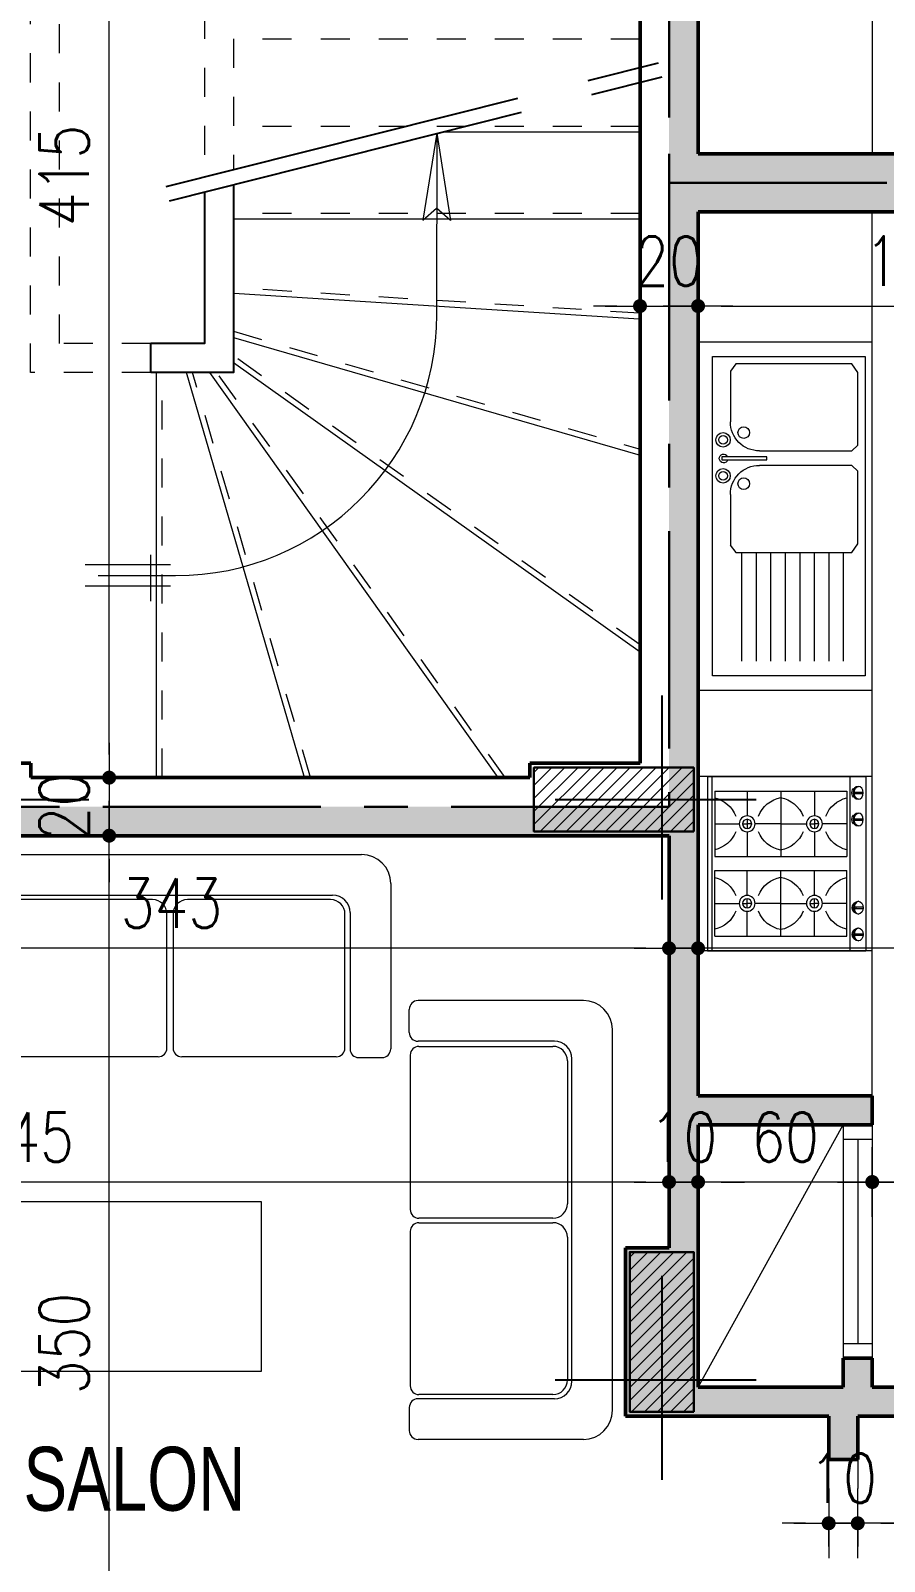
# Model space of a CAD drawing. Header units: millimetres. Extents: x 906 to 2589, y -1235 to -637.
# Drawn here: x 2466.8 to 2469.74, y -1225.36 to -1220.09 of the extents above; entities that cross this region are included whole.
import ezdxf

# ---------------------------------------------------------------- set-up
doc = ezdxf.new("R2010")
doc.units = ezdxf.units.MM
for name, pattern in [('AXES', [2, 1.25, -0.25, 0.25, -0.25]), ('CONTINOUS', [0]), ('HIDDEN', [0.375, 0.25, -0.125])]:
    doc.linetypes.add(name, pattern=pattern)
doc.layers.get('DEFPOINTS').update_dxf_attribs({"color": 255, "lineweight": 13})
for name, color, linetype, lineweight in [('A-signe', 7, 'Continuous', 9), ('AXE LIMITE', 1, 'AXES', 30), ('DIM.', 4, 'Continuous', 25), ('ESCALIER', 7, 'Continuous', 20), ('FLECHE', 7, 'Continuous', 18), ('GARD- CORP', 7, 'Continuous', 25), ('interrompu', 7, 'HIDDEN', 15), ('MENUISERIE', 7, 'Continuous', 13), ('MEUBLE', 35, 'Continuous', 15), ('MUR 0.5', 7, 'Continuous', 50), ('POTEAUX ARCH', 7, 'Continuous', 30), ('POTEAUX HACHURE', 7, 'Continuous', 15), ('SANITAIRE', 7, 'Continuous', 15), ('TEXTE', 7, 'Continuous', 20)]:
    doc.layers.add(name, color=color, linetype=linetype, lineweight=lineweight)
for name, color, linetype in [('AXE', 7, 'AXES'), ('TEINTE 1', 30, 'Continuous'), ('teinte 5', 200, 'Continuous')]:
    doc.layers.add(name, color=color, linetype=linetype)
doc.styles.add('atef', font='romans.shx', dxfattribs={"width": 0.8})
doc.styles.add('STYLE4', font='swisscl.ttf')
doc.dimstyles.new('COTEXT', dxfattribs={"dimscale": 0, "dimtxt": 0.17, "dimasz": 0.08, "dimexe": 0.015, "dimexo": 0.015, "dimgap": 0.07, "dimtad": 1, "dimdec": 0, "dimlfac": 100, "dimzin": 0, "dimdsep": 46, "dimtxsty": 'atef', "dimblk": 'SIG2', "dimcen": 0.15, "dimse1": 1, "dimse2": 1, "dimclrd": 256, "dimclre": 6, "dimclrt": 2, "dimadec": 0, "dimazin": 0, "dimtfac": 0.5, "dimtdec": 0, "dimtix": 1, "dimtmove": 2, "dimatfit": 1, "dimldrblk": 'SIG2', "dimfxl": 0.18, "dimtolj": 1, "dimtzin": 0, "dimlwd": 18, "dimarcsym": 0})

# ---------------------------------------------------------------- blocks, each defined once
blk = doc.blocks.new('SIG2')
at = {"layer": 'A-signe'}
for p, q in [((0, 1.5), (0, 0.5)), ((-1.5, 0), (-0.5, 0)), ((-0.5, 0), (0.5, 0)), ((0, 0.5), (0, -0.5)), ((0.5, 0), (1.5, 0)), ((0, -0.5), (0, -1.5))]:
    blk.add_line(p, q, dxfattribs=at)
at = {"layer": 'A-signe', "const_width": 0.3}
blk.add_lwpolyline([(-0.15, 0, 1), (0.15, 0, 1)], format="xyb", close=True, dxfattribs=at)
blk = doc.blocks.new('*D105')
at = {"layer": 'DEFPOINTS', "color": 0, "transparency": 16777216}
for p in [(2464.5504, -1224.0574), (2464.5504, -1224.3392), (2469.0004, -1224.3392)]:
    blk.add_point(p, dxfattribs=at)
at = {"layer": 'DIM.', "lineweight": 18, "transparency": 16777216}
blk.add_line((2468.9204, -1224.0574), (2464.6304, -1224.0574), dxfattribs=at)
at = {"layer": 'DIM.', "lineweight": 18, "transparency": 16777216, "xscale": 0.08, "yscale": 0.08, "zscale": 0.08, "rotation": 180}
blk.add_blockref('SIG2', (2464.5504, -1224.0574), dxfattribs=at)
at = {"layer": 'DIM.', "lineweight": 18, "transparency": 16777216, "xscale": 0.08, "yscale": 0.08, "zscale": 0.08}
blk.add_blockref('SIG2', (2469.0004, -1224.0574), dxfattribs=at)
at = {"layer": 'DIM.', "color": 2, "transparency": 16777216, "insert": (2466.7754, -1223.9024), "char_height": 0.17, "attachment_point": 5, "style": 'atef'}
blk.add_mtext('\\A1;445', dxfattribs=at)
blk = doc.blocks.new('*D110')
at = {"layer": 'DEFPOINTS', "color": 0, "transparency": 16777216}
for p in [(2467.0717, -1222.864), (2467.1054, -1222.864), (2467.0717, -1226.364)]:
    blk.add_point(p, dxfattribs=at)
at = {"layer": 'DIM.', "lineweight": 18, "transparency": 16777216}
blk.add_line((2467.0717, -1226.284), (2467.0717, -1222.944), dxfattribs=at)
at = {"layer": 'DIM.', "lineweight": 18, "transparency": 16777216, "xscale": 0.08, "yscale": 0.08, "zscale": 0.08}
for p, rotation in [((2467.0717, -1222.864), 90), ((2467.0717, -1226.364), 270)]:
    blk.add_blockref('SIG2', p, dxfattribs=dict(at, rotation=rotation))
at = {"layer": 'DIM.', "color": 2, "transparency": 16777216, "insert": (2466.9167, -1224.614), "char_height": 0.17, "attachment_point": 5, "rotation": 90, "style": 'atef'}
blk.add_mtext('\\A1;350', dxfattribs=at)
blk = doc.blocks.new('*D121')
at = {"layer": 'DEFPOINTS', "color": 0, "transparency": 16777216}
for p in [(2471.6004, -1223.8695), (2469.7005, -1224.0574), (2469.7005, -1224.0574)]:
    blk.add_point(p, dxfattribs=at)
at = {"layer": 'DIM.', "lineweight": 18, "transparency": 16777216}
blk.add_line((2471.5204, -1224.0574), (2469.7805, -1224.0574), dxfattribs=at)
at = {"layer": 'DIM.', "lineweight": 18, "transparency": 16777216, "xscale": 0.08, "yscale": 0.08, "zscale": 0.08, "rotation": 180}
blk.add_blockref('SIG2', (2469.7005, -1224.0574), dxfattribs=at)
at = {"layer": 'DIM.', "lineweight": 18, "transparency": 16777216, "xscale": 0.08, "yscale": 0.08, "zscale": 0.08}
blk.add_blockref('SIG2', (2471.6004, -1224.0574), dxfattribs=at)
at = {"layer": 'DIM.', "color": 2, "transparency": 16777216, "insert": (2470.6505, -1223.9024), "char_height": 0.17, "attachment_point": 5, "style": 'atef'}
blk.add_mtext('\\A1;190', dxfattribs=at)
blk = doc.blocks.new('*D122')
at = {"layer": 'DEFPOINTS', "color": 0, "transparency": 16777216}
for p in [(2469.0004, -1223.3615), (2469.0004, -1224.0574), (2469.1004, -1224.0574)]:
    blk.add_point(p, dxfattribs=at)
at = {"layer": 'DIM.', "lineweight": 18, "transparency": 16777216}
for p, q in [((2468.9204, -1224.0574), (2468.8404, -1224.0574)), ((2469.1004, -1224.0574), (2469.0004, -1224.0574)), ((2469.1804, -1224.0574), (2469.2604, -1224.0574))]:
    blk.add_line(p, q, dxfattribs=at)
at = {"layer": 'DIM.', "lineweight": 18, "transparency": 16777216, "xscale": 0.08, "yscale": 0.08, "zscale": 0.08}
blk.add_blockref('SIG2', (2469.0004, -1224.0574), dxfattribs=at)
at = {"layer": 'DIM.', "lineweight": 18, "transparency": 16777216, "xscale": 0.08, "yscale": 0.08, "zscale": 0.08, "rotation": 180}
blk.add_blockref('SIG2', (2469.1004, -1224.0574), dxfattribs=at)
at = {"layer": 'DIM.', "color": 2, "transparency": 16777216, "insert": (2469.0504, -1223.9024), "char_height": 0.17, "attachment_point": 5, "style": 'atef'}
blk.add_mtext('\\A1;10', dxfattribs=at)
blk = doc.blocks.new('*D127')
at = {"layer": 'DEFPOINTS', "color": 0, "transparency": 16777216}
for p in [(2467.9984, -1222.664), (2467.0717, -1222.864), (2467.8958, -1222.864)]:
    blk.add_point(p, dxfattribs=at)
at = {"layer": 'DIM.', "lineweight": 18, "transparency": 16777216}
for p, q in [((2467.0717, -1222.584), (2467.0717, -1222.504)), ((2467.0717, -1222.664), (2467.0717, -1222.864)), ((2467.0717, -1222.944), (2467.0717, -1223.024))]:
    blk.add_line(p, q, dxfattribs=at)
at = {"layer": 'DIM.', "lineweight": 18, "transparency": 16777216, "xscale": 0.08, "yscale": 0.08, "zscale": 0.08}
for p, rotation in [((2467.0717, -1222.664), 270), ((2467.0717, -1222.864), 90)]:
    blk.add_blockref('SIG2', p, dxfattribs=dict(at, rotation=rotation))
at = {"layer": 'DIM.', "color": 2, "transparency": 16777216, "insert": (2466.9167, -1222.764), "char_height": 0.17, "attachment_point": 5, "rotation": 90, "style": 'atef'}
blk.add_mtext('\\A1;20', dxfattribs=at)
blk = doc.blocks.new('EVIER 1.20-0.60')
at = {"layer": 'SANITAIRE', "linetype": 'Continuous'}
blk.add_lwpolyline([(0, 0.6), (-1.2, 0.6), (-1.2, 0), (0, 0)], close=True, dxfattribs=at)
for points in [[(-1.15, 0.575), (-0.05, 0.575)], [(-1.15, 0.05), (-1.15, 0.575)], [(-1.095, 0.55), (-1.125, 0.53)], [(-1.125, 0.53), (-1.125, 0.13)], [(-0.845, 0.55), (-1.095, 0.55)], [(-0.825, 0.53), (-0.845, 0.55)], [(-0.825, 0.2111), (-0.825, 0.53)], [(-0.755, 0.55), (-0.775, 0.53)], [(-0.775, 0.53), (-0.775, 0.2111)], [(-0.505, 0.55), (-0.755, 0.55)], [(-0.475, 0.53), (-0.505, 0.55)], [(-0.475, 0.13), (-0.475, 0.53)], [(-0.05, 0.575), (-0.05, 0.05)], [(-0.475, 0.5), (-0.1, 0.5)], [(-0.475, 0.45), (-0.1, 0.45)], [(-0.475, 0.4), (-0.1, 0.4)], [(-0.475, 0.35), (-0.1, 0.35)], [(-0.475, 0.3), (-0.1, 0.3)], [(-0.794, 0.237), (-0.805, 0.237)], [(-0.805, 0.237), (-0.805, 0.082)], [(-0.794, 0.082), (-0.794, 0.237)], [(-0.475, 0.25), (-0.1, 0.25)], [(-0.475, 0.2), (-0.1, 0.2)], [(-1.125, 0.13), (-1.0999, 0.1111)], [(-1.0999, 0.1111), (-0.925, 0.1111)], [(-0.675, 0.1111), (-0.5001, 0.1111)], [(-0.5001, 0.111), (-0.475, 0.13)], [(-0.475, 0.15), (-0.1, 0.15)], [(-0.805, 0.082), (-0.794, 0.082)], [(-0.05, 0.05), (-1.15, 0.05)]]:
    blk.add_lwpolyline(points, dxfattribs=at)
for points in [[(-0.825, 0.2111, -0.414214), (-0.925, 0.1111)], [(-0.675, 0.1111, -0.414214), (-0.775, 0.2111)], [(-0.888, 0.1772, -1), (-0.888, 0.1372, -1), (-0.888, 0.1772)], [(-0.712, 0.1772, -1), (-0.712, 0.1372, -1), (-0.712, 0.1772)], [(-0.863, 0.111, -1), (-0.863, 0.061, -1), (-0.863, 0.111)], [(-0.739, 0.111, -1), (-0.739, 0.061, -1), (-0.739, 0.111)], [(-0.863, 0.101, -1), (-0.863, 0.071, -1), (-0.863, 0.101)], [(-0.7944, 0.1023, -5.432574), (-0.805, 0.1016)], [(-0.739, 0.101, -1), (-0.739, 0.071, -1), (-0.739, 0.101)]]:
    blk.add_lwpolyline(points, format="xyb", dxfattribs=at)
blk = doc.blocks.new('KITCHEN  AID 30')
for p, q in [((-150, 0), (150, 0)), ((-150, 0), (-150, -272.5)), ((150, 0), (150, -272.5)), ((-150, -7.5), (150, -7.5)), ((-125, -12.5), (-125, -240)), ((-125, -12.5), (-12, -12.5)), ((-68.5, -12.5), (-68.5, -54.5)), ((-12, -12.5), (-12, -240)), ((12, -12.5), (12, -240)), ((125, -12.5), (12, -12.5)), ((68.5, -12.5), (68.5, -54.5)), ((125, -12.5), (125, -240)), ((-125, -68.3), (-82.2, -68.3)), ((-76.3, -68.3), (-60.7, -68.3)), ((-68.5, -60.4), (-68.5, -68.3)), ((-68.5, -76.1), (-68.5, -68.3)), ((-54.8, -68.3), (-12, -68.3)), ((54.8, -68.3), (12, -68.3)), ((76.3, -68.3), (60.7, -68.3)), ((68.5, -60.4), (68.5, -68.3)), ((68.5, -76.1), (68.5, -68.3)), ((125, -68.3), (82.2, -68.3)), ((-68.5, -126.5), (-68.5, -82)), ((68.5, -126.5), (68.5, -82)), ((-125, -126.2), (-12, -126.2)), ((-68.5, -126), (-68.5, -170.5)), ((125, -126.2), (12, -126.2)), ((68.5, -126), (68.5, -170.5)), ((-125, -184.2), (-82.2, -184.2)), ((-76.3, -184.2), (-60.7, -184.2)), ((-68.5, -176.4), (-68.5, -184.2)), ((-68.5, -192.1), (-68.5, -184.2)), ((-54.8, -184.2), (-12, -184.2)), ((54.8, -184.2), (12, -184.2)), ((76.3, -184.2), (60.7, -184.2)), ((68.5, -176.4), (68.5, -184.2)), ((68.5, -192.1), (68.5, -184.2)), ((125, -184.2), (82.2, -184.2)), ((-68.5, -240), (-68.5, -198)), ((68.5, -240), (68.5, -198)), ((-150, -245), (150, -245)), ((-125, -240), (-12, -240)), ((-123.2, -252.5), (-123.2, -268.1)), ((-120.7, -255.2), (-123.2, -255.2)), ((-120.7, -252.5), (-120.7, -268.1)), ((-77.2, -252.5), (-77.2, -268.1)), ((-74.7, -255.2), (-77.2, -255.2)), ((-74.7, -252.5), (-74.7, -268.1)), ((125, -240), (12, -240)), ((74.7, -252.7), (74.7, -268.2)), ((74.7, -255.4), (77.2, -255.4)), ((77.2, -252.7), (77.2, -268.2)), ((120.7, -252.7), (120.7, -268.2)), ((120.7, -255.4), (123.2, -255.4)), ((123.2, -252.7), (123.2, -268.2)), ((-150, -272.5), (150, -272.5))]:
    blk.add_line(p, q)
for centre, radius in [((-68.5, -68.3), 13.7), ((-68.5, -68.3), 7.82), ((68.5, -68.3), 13.7), ((68.5, -68.3), 7.82), ((-68.5, -184.2), 13.7), ((-68.5, -184.2), 7.82), ((68.5, -184.2), 13.7), ((68.5, -184.2), 7.82)]:
    blk.add_circle(centre, radius)
for centre, start, end in [((-63.7, -1.3), 192.7674, 248.8188), ((-73.3, -1.3), 291.1812, 347.2326), ((73.3, -1.3), 192.7674, 248.8188), ((63.7, -1.3), 291.1812, 347.2326), ((-63.7, -135.2), 111.1812, 170.1161), ((-73.3, -135.2), 9.8839, 68.8188), ((73.3, -135.2), 111.1812, 170.1161), ((63.7, -135.2), 9.8839, 68.8188), ((-63.7, -117.3), 189.8839, 248.8188), ((-73.3, -117.3), 291.1812, 350.1161), ((73.3, -117.3), 189.8839, 248.8188), ((63.7, -117.3), 291.1812, 350.1161), ((-63.7, -251.2), 111.1812, 167.2326), ((-73.3, -251.2), 12.7674, 68.8188), ((73.3, -251.2), 111.1812, 167.2326), ((63.7, -251.2), 12.7674, 68.8188)]:
    blk.add_arc(centre, 50.7, start, end)
for centre in [(-122, -259.4), (-76, -259.4)]:
    blk.add_ellipse(centre, major_axis=(-11.1, 0), ratio=0.7838)
for centre, major_axis, ratio, start_param, end_param in [((-122, -261.2), (-11.1, 0), 0.7838, 3.244352, 6.180426), ((-122, -254.5), (-8.35, 0), 0.700025, 3.302477, 6.122301), ((-76, -261.2), (-11.1, 0), 0.7838, 3.244352, 6.180426), ((-76, -254.5), (-8.35, 0), 0.700025, 3.302477, 6.122301)]:
    blk.add_ellipse(centre, major_axis=major_axis, ratio=ratio, start_param=start_param, end_param=end_param)
at = {"extrusion": (0, 0, -1)}
for centre in [(76, -259.6), (122, -259.6)]:
    blk.add_ellipse(centre, major_axis=(11.1, 0), ratio=0.7838, dxfattribs=at)
for centre, major_axis, ratio, start_param, end_param in [((76, -261.4), (11.1, 0), 0.7838, 3.244352, 6.180426), ((76, -254.7), (8.35, 0), 0.700025, 3.302477, 6.122301), ((122, -261.4), (11.1, 0), 0.7838, 3.244352, 6.180426), ((122, -254.7), (8.35, 0), 0.700025, 3.302477, 6.122301)]:
    blk.add_ellipse(centre, major_axis=major_axis, ratio=ratio, start_param=start_param, end_param=end_param, dxfattribs=at)
blk = doc.blocks.new('*D332')
at = {"layer": 'DEFPOINTS', "color": 0, "transparency": 16777216}
for p in [(2469.6504, -1224.864), (2473.8504, -1224.864), (2469.6504, -1225.2335)]:
    blk.add_point(p, dxfattribs=at)
at = {"layer": 'DIM.', "lineweight": 18, "transparency": 16777216}
blk.add_line((2473.7704, -1225.2335), (2469.7304, -1225.2335), dxfattribs=at)
at = {"layer": 'DIM.', "lineweight": 18, "transparency": 16777216, "xscale": 0.08, "yscale": 0.08, "zscale": 0.08, "rotation": 180}
blk.add_blockref('SIG2', (2469.6504, -1225.2335), dxfattribs=at)
at = {"layer": 'DIM.', "lineweight": 18, "transparency": 16777216, "xscale": 0.08, "yscale": 0.08, "zscale": 0.08}
blk.add_blockref('SIG2', (2473.8504, -1225.2335), dxfattribs=at)
at = {"layer": 'DIM.', "color": 2, "transparency": 16777216, "insert": (2471.7504, -1225.0785), "char_height": 0.17, "attachment_point": 5, "style": 'atef'}
blk.add_mtext('\\A1;420', dxfattribs=at)
blk = doc.blocks.new('*D333')
at = {"layer": 'DEFPOINTS', "color": 0, "transparency": 16777216}
for p in [(2469.5504, -1224.864), (2469.6504, -1224.864), (2469.5504, -1225.2335)]:
    blk.add_point(p, dxfattribs=at)
at = {"layer": 'DIM.', "lineweight": 18, "transparency": 16777216}
for p, q in [((2469.4704, -1225.2335), (2469.3904, -1225.2335)), ((2469.6504, -1225.2335), (2469.5504, -1225.2335)), ((2469.7304, -1225.2335), (2469.8104, -1225.2335))]:
    blk.add_line(p, q, dxfattribs=at)
at = {"layer": 'DIM.', "lineweight": 18, "transparency": 16777216, "xscale": 0.08, "yscale": 0.08, "zscale": 0.08}
blk.add_blockref('SIG2', (2469.5504, -1225.2335), dxfattribs=at)
at = {"layer": 'DIM.', "lineweight": 18, "transparency": 16777216, "xscale": 0.08, "yscale": 0.08, "zscale": 0.08, "rotation": 180}
blk.add_blockref('SIG2', (2469.6504, -1225.2335), dxfattribs=at)
at = {"layer": 'DIM.', "color": 2, "transparency": 16777216, "insert": (2469.6004, -1225.0785), "char_height": 0.17, "attachment_point": 5, "style": 'atef'}
blk.add_mtext('\\A1;10', dxfattribs=at)
blk = doc.blocks.new('*D154')
at = {"layer": 'DEFPOINTS', "color": 0, "transparency": 16777216}
for p in [(2469.5504, -1224.571), (2464.5504, -1226.1422), (2464.5504, -1226.2879)]:
    blk.add_point(p, dxfattribs=at)
at = {"layer": 'DIM.', "lineweight": 18, "transparency": 16777216}
blk.add_line((2469.4704, -1226.2879), (2464.6304, -1226.2879), dxfattribs=at)
at = {"layer": 'DIM.', "lineweight": 18, "transparency": 16777216, "xscale": 0.08, "yscale": 0.08, "zscale": 0.08, "rotation": 180}
blk.add_blockref('SIG2', (2464.5504, -1226.2879), dxfattribs=at)
at = {"layer": 'DIM.', "lineweight": 18, "transparency": 16777216, "xscale": 0.08, "yscale": 0.08, "zscale": 0.08}
blk.add_blockref('SIG2', (2469.5504, -1226.2879), dxfattribs=at)
at = {"layer": 'DIM.', "color": 2, "transparency": 16777216, "insert": (2468.2836, -1226.1329), "char_height": 0.17, "attachment_point": 5, "style": 'atef'}
blk.add_mtext('\\A1;500', dxfattribs=at)
blk = doc.blocks.new('*D334')
at = {"layer": 'DEFPOINTS', "color": 0, "transparency": 16777216}
for p in [(2465.572, -1222.864), (2469.0004, -1222.864), (2465.572, -1223.2518)]:
    blk.add_point(p, dxfattribs=at)
at = {"layer": 'DIM.', "lineweight": 18, "transparency": 16777216}
blk.add_line((2468.9204, -1223.2518), (2465.652, -1223.2518), dxfattribs=at)
at = {"layer": 'DIM.', "lineweight": 18, "transparency": 16777216, "xscale": 0.08, "yscale": 0.08, "zscale": 0.08, "rotation": 180}
blk.add_blockref('SIG2', (2465.572, -1223.2518), dxfattribs=at)
at = {"layer": 'DIM.', "lineweight": 18, "transparency": 16777216, "xscale": 0.08, "yscale": 0.08, "zscale": 0.08}
blk.add_blockref('SIG2', (2469.0004, -1223.2518), dxfattribs=at)
at = {"layer": 'DIM.', "color": 2, "transparency": 16777216, "insert": (2467.2862, -1223.0968), "char_height": 0.17, "attachment_point": 5, "style": 'atef'}
blk.add_mtext('\\A1;343', dxfattribs=at)
blk = doc.blocks.new('*D168')
at = {"layer": 'DEFPOINTS', "color": 0, "transparency": 16777216}
for p in [(2467.0717, -1218.514), (2468.1107, -1218.514), (2468.1107, -1222.664)]:
    blk.add_point(p, dxfattribs=at)
at = {"layer": 'DIM.', "lineweight": 18, "transparency": 16777216}
blk.add_line((2467.0717, -1222.584), (2467.0717, -1218.594), dxfattribs=at)
at = {"layer": 'DIM.', "lineweight": 18, "transparency": 16777216, "xscale": 0.08, "yscale": 0.08, "zscale": 0.08}
for p, rotation in [((2467.0717, -1218.514), 90), ((2467.0717, -1222.664), 270)]:
    blk.add_blockref('SIG2', p, dxfattribs=dict(at, rotation=rotation))
at = {"layer": 'DIM.', "color": 2, "transparency": 16777216, "insert": (2466.9167, -1220.589), "char_height": 0.17, "attachment_point": 5, "rotation": 90, "style": 'atef'}
blk.add_mtext('\\A1;415', dxfattribs=at)
blk = doc.blocks.new('*D373')
at = {"layer": 'DEFPOINTS', "color": 0, "transparency": 16777216}
for p in [(2468.9004, -1220.95), (2469.1004, -1220.95), (2469.1004, -1221.0388)]:
    blk.add_point(p, dxfattribs=at)
at = {"layer": 'DIM.', "lineweight": 18, "transparency": 16777216}
for p, q in [((2468.8204, -1221.0388), (2468.7404, -1221.0388)), ((2468.9004, -1221.0388), (2469.1004, -1221.0388)), ((2469.1804, -1221.0388), (2469.2604, -1221.0388))]:
    blk.add_line(p, q, dxfattribs=at)
at = {"layer": 'DIM.', "lineweight": 18, "transparency": 16777216, "xscale": 0.08, "yscale": 0.08, "zscale": 0.08}
blk.add_blockref('SIG2', (2468.9004, -1221.0388), dxfattribs=at)
at = {"layer": 'DIM.', "lineweight": 18, "transparency": 16777216, "xscale": 0.08, "yscale": 0.08, "zscale": 0.08, "rotation": 180}
blk.add_blockref('SIG2', (2469.1004, -1221.0388), dxfattribs=at)
at = {"layer": 'DIM.', "color": 2, "transparency": 16777216, "insert": (2469.0004, -1220.8838), "char_height": 0.17, "attachment_point": 5, "style": 'atef'}
blk.add_mtext('\\A1;20', dxfattribs=at)
blk = doc.blocks.new('*D374')
at = {"layer": 'DEFPOINTS', "color": 0, "transparency": 16777216}
for p in [(2470.6004, -1220.714), (2469.1004, -1220.95), (2470.6004, -1221.0388)]:
    blk.add_point(p, dxfattribs=at)
at = {"layer": 'DIM.', "lineweight": 18, "transparency": 16777216}
blk.add_line((2469.1804, -1221.0388), (2470.5204, -1221.0388), dxfattribs=at)
at = {"layer": 'DIM.', "lineweight": 18, "transparency": 16777216, "xscale": 0.08, "yscale": 0.08, "zscale": 0.08, "rotation": 180}
blk.add_blockref('SIG2', (2469.1004, -1221.0388), dxfattribs=at)
at = {"layer": 'DIM.', "lineweight": 18, "transparency": 16777216, "xscale": 0.08, "yscale": 0.08, "zscale": 0.08}
blk.add_blockref('SIG2', (2470.6004, -1221.0388), dxfattribs=at)
at = {"layer": 'DIM.', "color": 2, "transparency": 16777216, "insert": (2469.8504, -1220.8838), "char_height": 0.17, "attachment_point": 5, "style": 'atef'}
blk.add_mtext('\\A1;150', dxfattribs=at)
blk = doc.blocks.new('*D396')
at = {"layer": 'DEFPOINTS', "color": 0, "transparency": 16777216}
for p in [(2469.1004, -1224.0574), (2469.1004, -1224.2621), (2469.7005, -1224.2621)]:
    blk.add_point(p, dxfattribs=at)
at = {"layer": 'DIM.', "lineweight": 18, "transparency": 16777216}
blk.add_line((2469.6205, -1224.0574), (2469.1804, -1224.0574), dxfattribs=at)
at = {"layer": 'DIM.', "lineweight": 18, "transparency": 16777216, "xscale": 0.08, "yscale": 0.08, "zscale": 0.08, "rotation": 180}
blk.add_blockref('SIG2', (2469.1004, -1224.0574), dxfattribs=at)
at = {"layer": 'DIM.', "lineweight": 18, "transparency": 16777216, "xscale": 0.08, "yscale": 0.08, "zscale": 0.08}
blk.add_blockref('SIG2', (2469.7005, -1224.0574), dxfattribs=at)
at = {"layer": 'DIM.', "color": 2, "transparency": 16777216, "insert": (2469.4005, -1223.9024), "char_height": 0.17, "attachment_point": 5, "style": 'atef'}
blk.add_mtext('\\A1;60', dxfattribs=at)
blk = doc.blocks.new('*D397')
at = {"layer": 'DEFPOINTS', "color": 0, "transparency": 16777216}
for p in [(2469.1004, -1223.2518), (2469.1004, -1223.589), (2471.6004, -1223.589)]:
    blk.add_point(p, dxfattribs=at)
at = {"layer": 'DIM.', "lineweight": 18, "transparency": 16777216}
blk.add_line((2471.5204, -1223.2518), (2469.1804, -1223.2518), dxfattribs=at)
at = {"layer": 'DIM.', "lineweight": 18, "transparency": 16777216, "xscale": 0.08, "yscale": 0.08, "zscale": 0.08, "rotation": 180}
blk.add_blockref('SIG2', (2469.1004, -1223.2518), dxfattribs=at)
at = {"layer": 'DIM.', "lineweight": 18, "transparency": 16777216, "xscale": 0.08, "yscale": 0.08, "zscale": 0.08}
blk.add_blockref('SIG2', (2471.6004, -1223.2518), dxfattribs=at)
at = {"layer": 'DIM.', "color": 2, "transparency": 16777216, "insert": (2470.3504, -1223.0968), "char_height": 0.17, "attachment_point": 5, "style": 'atef'}
blk.add_mtext('\\A1;250', dxfattribs=at)
blk = doc.blocks.new('Sofa2P')
for p, q in [((0.6559, 0), (-0.6559, 0)), ((-0.7559, -0.1), (-0.7559, -0.6699)), ((0.7559, -0.1), (0.7559, -0.6699)), ((0.5559, -0.14), (-0.5559, -0.14)), ((-0.5484, -0.1553), (-0.0561, -0.1553)), ((0.0593, -0.1553), (0.5516, -0.1553)), ((-0.6159, -0.2), (-0.6159, -0.6699)), ((-0.5983, -0.6667), (-0.5983, -0.2053)), ((-0.0061, -0.2053), (-0.0061, -0.6667)), ((-0.0061, -0.2053), (-0.0061, -0.6667)), ((0.0093, -0.6667), (0.0093, -0.2053)), ((0.6016, -0.2053), (0.6016, -0.6667)), ((0.6159, -0.2), (0.6159, -0.6699)), ((-0.6459, -0.6999), (-0.7259, -0.6999)), ((-0.5684, -0.6967), (-0.0361, -0.6967)), ((0.0393, -0.6967), (0.5716, -0.6967)), ((0.6459, -0.6999), (0.7259, -0.6999))]:
    blk.add_line(p, q)
for centre, radius, start, end in [((-0.6559, -0.1), 0.1, 90, 180), ((0.6559, -0.1), 0.1, 0, 90), ((-0.5559, -0.2), 0.06, 90, 180), ((-0.5484, -0.2053), 0.05, 90, 180), ((-0.0561, -0.2053), 0.05, 0, 90), ((-0.0561, -0.2053), 0.05, 0, 90), ((0.0593, -0.2053), 0.05, 90, 180), ((0.5516, -0.2053), 0.05, 0, 90), ((0.5559, -0.2), 0.06, 0, 90), ((-0.7259, -0.6699), 0.03, 180, 270), ((-0.6459, -0.6699), 0.03, 270, 0), ((-0.5684, -0.6667), 0.03, 180, 270), ((-0.0361, -0.6667), 0.03, 270, 0), ((-0.0361, -0.6667), 0.03, 270, 0), ((0.0393, -0.6667), 0.03, 180, 270), ((0.5716, -0.6667), 0.03, 270, 0), ((0.6459, -0.6699), 0.03, 180, 270), ((0.7259, -0.6699), 0.03, 270, 0)]:
    blk.add_arc(centre, radius, start, end)
blk = doc.blocks.new('Sofa3P')
for p, q in [((-0.9625, 0), (0.9625, 0)), ((-1.0625, -0.1), (-1.0625, -0.6699)), ((1.0625, -0.1), (1.0625, -0.6699)), ((-0.8625, -0.14), (0.8625, -0.14)), ((-0.3659, -0.1553), (-0.8582, -0.1553)), ((0.2417, -0.1553), (-0.2505, -0.1553)), ((0.855, -0.1553), (0.3627, -0.1553)), ((-0.9225, -0.2), (-0.9225, -0.6699)), ((-0.9082, -0.2053), (-0.9082, -0.6667)), ((-0.3159, -0.6667), (-0.3159, -0.2053)), ((-0.3005, -0.2053), (-0.3005, -0.6667)), ((0.2917, -0.6667), (0.2917, -0.2053)), ((0.3127, -0.2053), (0.3127, -0.6667)), ((0.905, -0.6667), (0.905, -0.2053)), ((0.9225, -0.2), (0.9225, -0.6699)), ((-0.9525, -0.6999), (-1.0325, -0.6999)), ((-0.3459, -0.6967), (-0.8782, -0.6967)), ((0.2617, -0.6967), (-0.2705, -0.6967)), ((0.875, -0.6967), (0.3427, -0.6967)), ((0.9525, -0.6999), (1.0325, -0.6999))]:
    blk.add_line(p, q)
for centre, radius, start, end in [((-0.9625, -0.1), 0.1, 90, 180), ((0.9625, -0.1), 0.1, 0, 90), ((-0.8625, -0.2), 0.06, 90, 180), ((-0.8582, -0.2053), 0.05, 90, 180), ((-0.3659, -0.2053), 0.05, 0, 90), ((-0.2505, -0.2053), 0.05, 90, 180), ((0.2417, -0.2053), 0.05, 0, 90), ((0.3627, -0.2053), 0.05, 90, 180), ((0.855, -0.2053), 0.05, 0, 90), ((0.8625, -0.2), 0.06, 0, 90), ((-1.0325, -0.6699), 0.03, 180, 270), ((-0.9525, -0.6699), 0.03, 270, 0), ((-0.8782, -0.6667), 0.03, 180, 270), ((-0.3459, -0.6667), 0.03, 270, 0), ((-0.2705, -0.6667), 0.03, 180, 270), ((0.2617, -0.6667), 0.03, 270, 0), ((0.3427, -0.6667), 0.03, 180, 270), ((0.875, -0.6667), 0.03, 270, 0), ((0.9525, -0.6699), 0.03, 180, 270), ((1.0325, -0.6699), 0.03, 270, 0)]:
    blk.add_arc(centre, radius, start, end)

msp = doc.modelspace()

# ---------------------------------------------------------------- hatches: boundary and pattern name
at = {"layer": 'POTEAUX HACHURE'}
h = msp.add_hatch(dxfattribs=at)
h.set_pattern_fill('ANSI31', color=256, scale=0.01)
h.set_pattern_definition([(45, (1367.142598, -320.498653), (-0.0224506403, 0.0224506403), [])])
h.paths.add_polyline_path([(2469.0854, -1222.849), (2468.5352, -1222.849), (2468.5352, -1222.6291), (2469.0854, -1222.6291)])
h = msp.add_hatch(dxfattribs=at)
h.set_pattern_fill('ANSI31', color=256, scale=0.01)
h.set_pattern_definition([(45, (1367.142602, -322.49866), (-0.0224506403, 0.0224506403), [])])
h.paths.add_polyline_path([(2469.0854, -1224.849), (2468.8652, -1224.849), (2468.8652, -1224.2991), (2469.0854, -1224.2991)])
at = {"layer": 'TEINTE 1', "linetype": 'CONTINOUS'}
h = msp.add_hatch(color=256, dxfattribs=at)
h.dxf.hatch_style = 1
h.paths.add_polyline_path([(2469.1004, -1223.8602), (2469.7005, -1223.8602), (2469.7005, -1223.7602), (2469.1004, -1223.7602), (2469.1004, -1220.714), (2470.6004, -1220.714), (2470.6004, -1220.814), (2470.8504, -1220.814), (2470.8504, -1220.714), (2471.4202, -1220.714), (2471.4202, -1220.764), (2471.8504, -1220.764), (2471.8504, -1220.614), (2469.0004, -1220.614), (2469.0004, -1222.764), (2465.5378, -1222.764), (2464.4504, -1223.6066), (2464.4504, -1225.0073), (2464.5504, -1225.0073), (2464.5504, -1224.064), (2464.6004, -1224.064), (2464.6004, -1223.6169), (2465.572, -1222.864), (2469.0004, -1222.864), (2469.0004, -1224.284), (2468.8504, -1224.284), (2468.8504, -1224.864), (2469.5504, -1224.864), (2469.5504, -1225.014), (2469.6504, -1225.014), (2469.6504, -1224.864), (2469.7899, -1224.864), (2469.7899, -1224.764), (2469.7005, -1224.764), (2469.7005, -1224.664), (2469.6005, -1224.664), (2469.6005, -1224.764), (2469.1004, -1224.764)])
at = {"layer": 'teinte 5'}
h = msp.add_hatch(color=256, dxfattribs=at)
h.dxf.hatch_style = 1
h.paths.add_polyline_path([(2469.1005, -1216.464), (2469.6005, -1216.464), (2469.6005, -1216.564), (2469.7005, -1216.564), (2469.7005, -1216.464), (2469.7899, -1216.464), (2469.7899, -1216.364), (2469.6504, -1216.364), (2469.6504, -1216.214), (2469.5504, -1216.214), (2469.5504, -1216.364), (2468.8504, -1216.364), (2468.8504, -1216.844), (2469.0004, -1216.844), (2469.0004, -1218.314), (2464.85, -1218.314), (2464.7899, -1218.2539), (2464.7192, -1218.3246), (2464.8336, -1218.4391), (2468.9755, -1218.4391), (2469.0005, -1218.4391), (2469.0005, -1220.514), (2469.0005, -1220.614), (2471.8504, -1220.614), (2471.8504, -1220.514), (2470.8504, -1220.514), (2470.8504, -1220.414), (2470.6004, -1220.414), (2470.6004, -1220.514), (2469.1004, -1220.514), (2469.1004, -1217.4679), (2469.7005, -1217.4679), (2469.7005, -1217.3679), (2469.1005, -1217.3679)])

# ---------------------------------------------------------------- linework, layer by layer
at = {"layer": 'AXE'}
for p, q in [((2467.2676, -1220.6273), (2468.9641, -1220.2003)), ((2467.2798, -1220.6758), (2468.9763, -1220.2488)), ((2468.9755, -1222.381), (2468.9755, -1223.084)), ((2466.3084, -1222.7391), (2467.0017, -1222.7391)), ((2468.6077, -1222.7391), (2469.3009, -1222.7391)), ((2468.9755, -1224.381), (2468.9755, -1225.084)), ((2468.6077, -1224.739), (2469.3009, -1224.739))]:
    msp.add_line(p, q, dxfattribs=at)
at = {"layer": 'AXE LIMITE', "ltscale": 0.6}
for points in [[(2463.9004, -1217.3061), (2463.8005, -1217.4059), (2464.8336, -1218.4391), (2468.9755, -1218.4391), (2469.0005, -1218.4391), (2469.0005, -1220.514), (2469.0005, -1220.614), (2475.7504, -1220.614), (2475.8504, -1220.614), (2475.8504, -1216.614), (2475.7504, -1216.6143)], [(2471.8504, -1220.614), (2469.0004, -1220.614), (2469.0004, -1222.764), (2465.5378, -1222.764), (2464.4504, -1223.6066), (2464.4504, -1227.0547), (2464.6254, -1227.0547), (2464.6254, -1228.334)]]:
    msp.add_lwpolyline(points, dxfattribs=at)
at = {"layer": 'ESCALIER'}
for p, q in [((2468.9004, -1220.4396), (2468.218, -1220.4396)), ((2468.9004, -1220.7396), (2467.5005, -1220.7396)), ((2468.8977, -1221.0835), (2467.5006, -1220.9957)), ((2467.5005, -1221.1467), (2468.9004, -1221.553)), ((2468.9004, -1222.2311), (2467.5005, -1221.2347)), ((2467.2345, -1222.664), (2467.2345, -1221.2679)), ((2467.7449, -1222.664), (2467.338, -1221.2679)), ((2468.4119, -1222.664), (2467.4183, -1221.2679))]:
    msp.add_line(p, q, dxfattribs=at)
at = {"layer": 'FLECHE'}
for p, q in [((2468.2003, -1220.4441), (2468.1999, -1221.0679)), ((2467.2157, -1222.0559), (2467.2157, -1221.8961)), ((2467.2828, -1221.9304), (2466.9889, -1221.9304)), ((2467.0336, -1221.9679), (2467.3005, -1221.9679)), ((2467.2828, -1222.004), (2466.9889, -1222.004))]:
    msp.add_line(p, q, dxfattribs=at)
for points in [[(2468.2005, -1220.4426), (2468.1521, -1220.7434), (2468.1998, -1220.702)], [(2468.2005, -1220.4426), (2468.2473, -1220.7436), (2468.1998, -1220.702)]]:
    msp.add_lwpolyline(points, dxfattribs=at)
msp.add_arc((2467.3005, -1221.0679), 0.9, 270, 0, dxfattribs=at)
at = {"layer": 'GARD- CORP'}
msp.add_line((2467.2155, -1221.2679), (2467.2155, -1221.1679), dxfattribs=at)
for points in [[(2467.5005, -1220.6202), (2467.5005, -1221.2679), (2467.2155, -1221.2679)], [(2467.4005, -1220.6454), (2467.4005, -1221.1679), (2467.2155, -1221.1679)]]:
    msp.add_lwpolyline(points, dxfattribs=at)
at = {"layer": 'interrompu', "ltscale": 0.2}
for p, q in [((2468.9004, -1220.1196), (2467.5005, -1220.1196)), ((2468.9004, -1220.4196), (2467.5005, -1220.4196)), ((2468.9004, -1220.7196), (2467.5005, -1220.7196)), ((2468.899, -1221.0635), (2467.5019, -1220.9758)), ((2467.5005, -1221.1259), (2468.9004, -1221.5322)), ((2468.9004, -1222.2065), (2467.5005, -1221.2102)), ((2467.2545, -1222.664), (2467.2545, -1221.2679)), ((2467.7657, -1222.664), (2467.3588, -1221.2678)), ((2468.4364, -1222.664), (2467.4429, -1221.2679)), ((2469.5504, -1225.914), (2469.5504, -1225.014)), ((2469.6504, -1225.014), (2469.6504, -1225.914))]:
    msp.add_line(p, q, dxfattribs=at)
for points in [[(2467.2155, -1221.2679), (2466.8005, -1221.2679), (2466.8005, -1219.9178), (2467.5005, -1219.9178), (2467.5005, -1220.5687)], [(2467.2155, -1221.1679), (2466.9005, -1221.1679), (2466.9005, -1220.0178), (2467.4005, -1220.0178), (2467.4005, -1220.5938)]]:
    msp.add_lwpolyline(points, dxfattribs=at)
at = {"layer": 'MENUISERIE'}
for p, q in [((2469.1004, -1224.764), (2469.6005, -1223.8602)), ((2469.6005, -1223.8602), (2469.6005, -1224.664)), ((2469.7005, -1223.8602), (2469.7005, -1224.664)), ((2469.6005, -1223.9102), (2469.7005, -1223.9102)), ((2469.6505, -1223.9102), (2469.6505, -1224.614)), ((2469.6005, -1224.614), (2469.7005, -1224.614))]:
    msp.add_line(p, q, dxfattribs=at)
at = {"layer": 'MEUBLE'}
msp.add_lwpolyline([(2466.5679, -1224.7099), (2466.5679, -1224.125), (2467.5958, -1224.125), (2467.5958, -1224.7099)], close=True, dxfattribs=at)
at = {"layer": 'MUR 0.5'}
for p, q in [((2469.1004, -1217.4679), (2469.1004, -1220.514)), ((2468.9004, -1218.564), (2468.9004, -1222.614)), ((2470.6004, -1220.514), (2469.1004, -1220.514)), ((2469.1004, -1223.7602), (2469.1004, -1220.714)), ((2470.6004, -1220.714), (2469.1004, -1220.714)), ((2466.8018, -1222.6141), (2466.3718, -1222.6141)), ((2466.8018, -1222.664), (2466.8018, -1222.6141)), ((2468.5204, -1222.664), (2466.8018, -1222.664)), ((2468.9004, -1222.614), (2468.5204, -1222.614)), ((2468.5204, -1222.664), (2468.5204, -1222.614)), ((2469.0004, -1222.864), (2465.572, -1222.864)), ((2469.0004, -1224.284), (2469.0004, -1222.864)), ((2469.1004, -1223.7602), (2469.7005, -1223.7602)), ((2469.7005, -1223.7602), (2469.7005, -1223.8602)), ((2469.1004, -1224.764), (2469.1004, -1223.8602)), ((2469.1004, -1223.8602), (2469.7005, -1223.8602)), ((2468.8504, -1224.864), (2468.8504, -1224.284)), ((2469.0004, -1224.284), (2468.8504, -1224.284)), ((2469.6005, -1224.664), (2469.7005, -1224.664)), ((2469.6005, -1224.664), (2469.6005, -1224.764)), ((2469.7005, -1224.664), (2469.7005, -1224.764)), ((2469.6005, -1224.764), (2469.1004, -1224.764)), ((2469.7899, -1224.764), (2469.7005, -1224.764)), ((2469.5504, -1224.864), (2468.8504, -1224.864)), ((2469.5504, -1225.014), (2469.5504, -1224.864)), ((2469.6504, -1225.014), (2469.6504, -1224.864)), ((2469.7899, -1224.864), (2469.6504, -1224.864)), ((2469.6504, -1225.014), (2469.5504, -1225.014))]:
    msp.add_line(p, q, dxfattribs=at)
at = {"layer": 'POTEAUX ARCH'}
for points in [[(2469.0854, -1222.849), (2468.5352, -1222.849), (2468.5352, -1222.6291), (2469.0854, -1222.6291)], [(2469.0854, -1224.849), (2468.8652, -1224.849), (2468.8652, -1224.2991), (2469.0854, -1224.2991)]]:
    msp.add_lwpolyline(points, close=True, dxfattribs=at)
at = {"layer": 'SANITAIRE'}
for p, q in [((2469.7005, -1217.4679), (2469.7005, -1220.514)), ((2469.7005, -1223.7602), (2469.7005, -1220.714)), ((2469.7005, -1222.6602), (2469.1004, -1222.6602)), ((2469.7005, -1223.2602), (2469.1004, -1223.2602))]:
    msp.add_line(p, q, dxfattribs=at)

# ---------------------------------------------------------------- block references
at = {"layer": 'MEUBLE'}
msp.add_blockref('Sofa3P', (2466.979, -1222.9289), dxfattribs=at)
at = {"layer": 'MEUBLE', "rotation": 270}
msp.add_blockref('Sofa2P', (2468.8056, -1224.1883), dxfattribs=at)
at = {"layer": 'SANITAIRE', "rotation": 270}
msp.add_blockref('EVIER 1.20-0.60', (2469.1005, -1222.3629), dxfattribs=at)
at = {"layer": 'SANITAIRE', "xscale": -0.002, "yscale": 0.002, "zscale": 0.002, "rotation": 90}
msp.add_blockref('KITCHEN  AID 30', (2469.1329, -1222.9602), dxfattribs=at)

# ---------------------------------------------------------------- texts
at = {"layer": 'TEXTE', "style": 'STYLE4'}
msp.add_text('SALON', height=0.22, dxfattribs=at).set_placement((2466.7766, -1225.19))

# ---------------------------------------------------------------- dimensions: what is measured, and where the dimension line sits
at = {"layer": 'DIM.'}
for base, p1, p2, picture, middle in [((2467.0717, -1218.514), (2468.1107, -1222.664), (2468.1107, -1218.514), '*D168', (2466.9167, -1220.589)), ((2467.0717, -1222.864), (2467.9984, -1222.664), (2467.8958, -1222.864), '*D127', (2466.9167, -1222.764)), ((2467.0717, -1222.864), (2467.0717, -1226.364), (2467.1054, -1222.864), '*D110', (2466.9167, -1224.614))]:
    dim = msp.add_linear_dim(base=base, p1=p1, p2=p2, angle=90, dimstyle='COTEXT', override={"dimscale": 1}, dxfattribs=at)
    dim.commit()
    dim.dimension.update_dxf_attribs({"geometry": picture, "text_midpoint": middle})
for base, p1, p2, picture, middle in [((2470.6004, -1221.0388), (2469.1004, -1220.95), (2470.6004, -1220.714), '*D374', (2469.8504, -1220.8838)), ((2469.1004, -1221.0388), (2468.9004, -1220.95), (2469.1004, -1220.95), '*D373', (2469.0004, -1220.8838)), ((2465.572, -1223.2518), (2469.0004, -1222.864), (2465.572, -1222.864), '*D334', (2467.2862, -1223.0968)), ((2469.1004, -1223.2518), (2471.6004, -1223.589), (2469.1004, -1223.589), '*D397', (2470.3504, -1223.0968)), ((2469.0004, -1224.0574), (2469.1004, -1224.0574), (2469.0004, -1223.3615), '*D122', (2469.0504, -1223.9024)), ((2464.5504, -1224.0574), (2469.0004, -1224.3392), (2464.5504, -1224.3392), '*D105', (2466.7754, -1223.9024)), ((2469.1004, -1224.0574), (2469.7005, -1224.2621), (2469.1004, -1224.2621), '*D396', (2469.4005, -1223.9024)), ((2469.7005, -1224.0574), (2471.6004, -1223.8695), (2469.7005, -1224.0574), '*D121', (2470.6505, -1223.9024)), ((2469.5504, -1225.2335), (2469.6504, -1224.864), (2469.5504, -1224.864), '*D333', (2469.6004, -1225.0785)), ((2469.6504, -1225.2335), (2473.8504, -1224.864), (2469.6504, -1224.864), '*D332', (2471.7504, -1225.0785))]:
    dim = msp.add_linear_dim(base=base, p1=p1, p2=p2, dimstyle='COTEXT', override={"dimscale": 1}, dxfattribs=at)
    dim.commit()
    dim.dimension.update_dxf_attribs({"geometry": picture, "text_midpoint": middle})
dim = msp.add_linear_dim(base=(2464.5504, -1226.2879), p1=(2469.5504, -1224.571), p2=(2464.5504, -1226.1422), dimstyle='COTEXT', override={"dimscale": 1}, dxfattribs=at)
dim.commit()
dim.dimension.update_dxf_attribs({"geometry": '*D154', "text_midpoint": (2468.2836, -1226.1329), "dimtype": 160})

doc.saveas('drawing.dxf')
